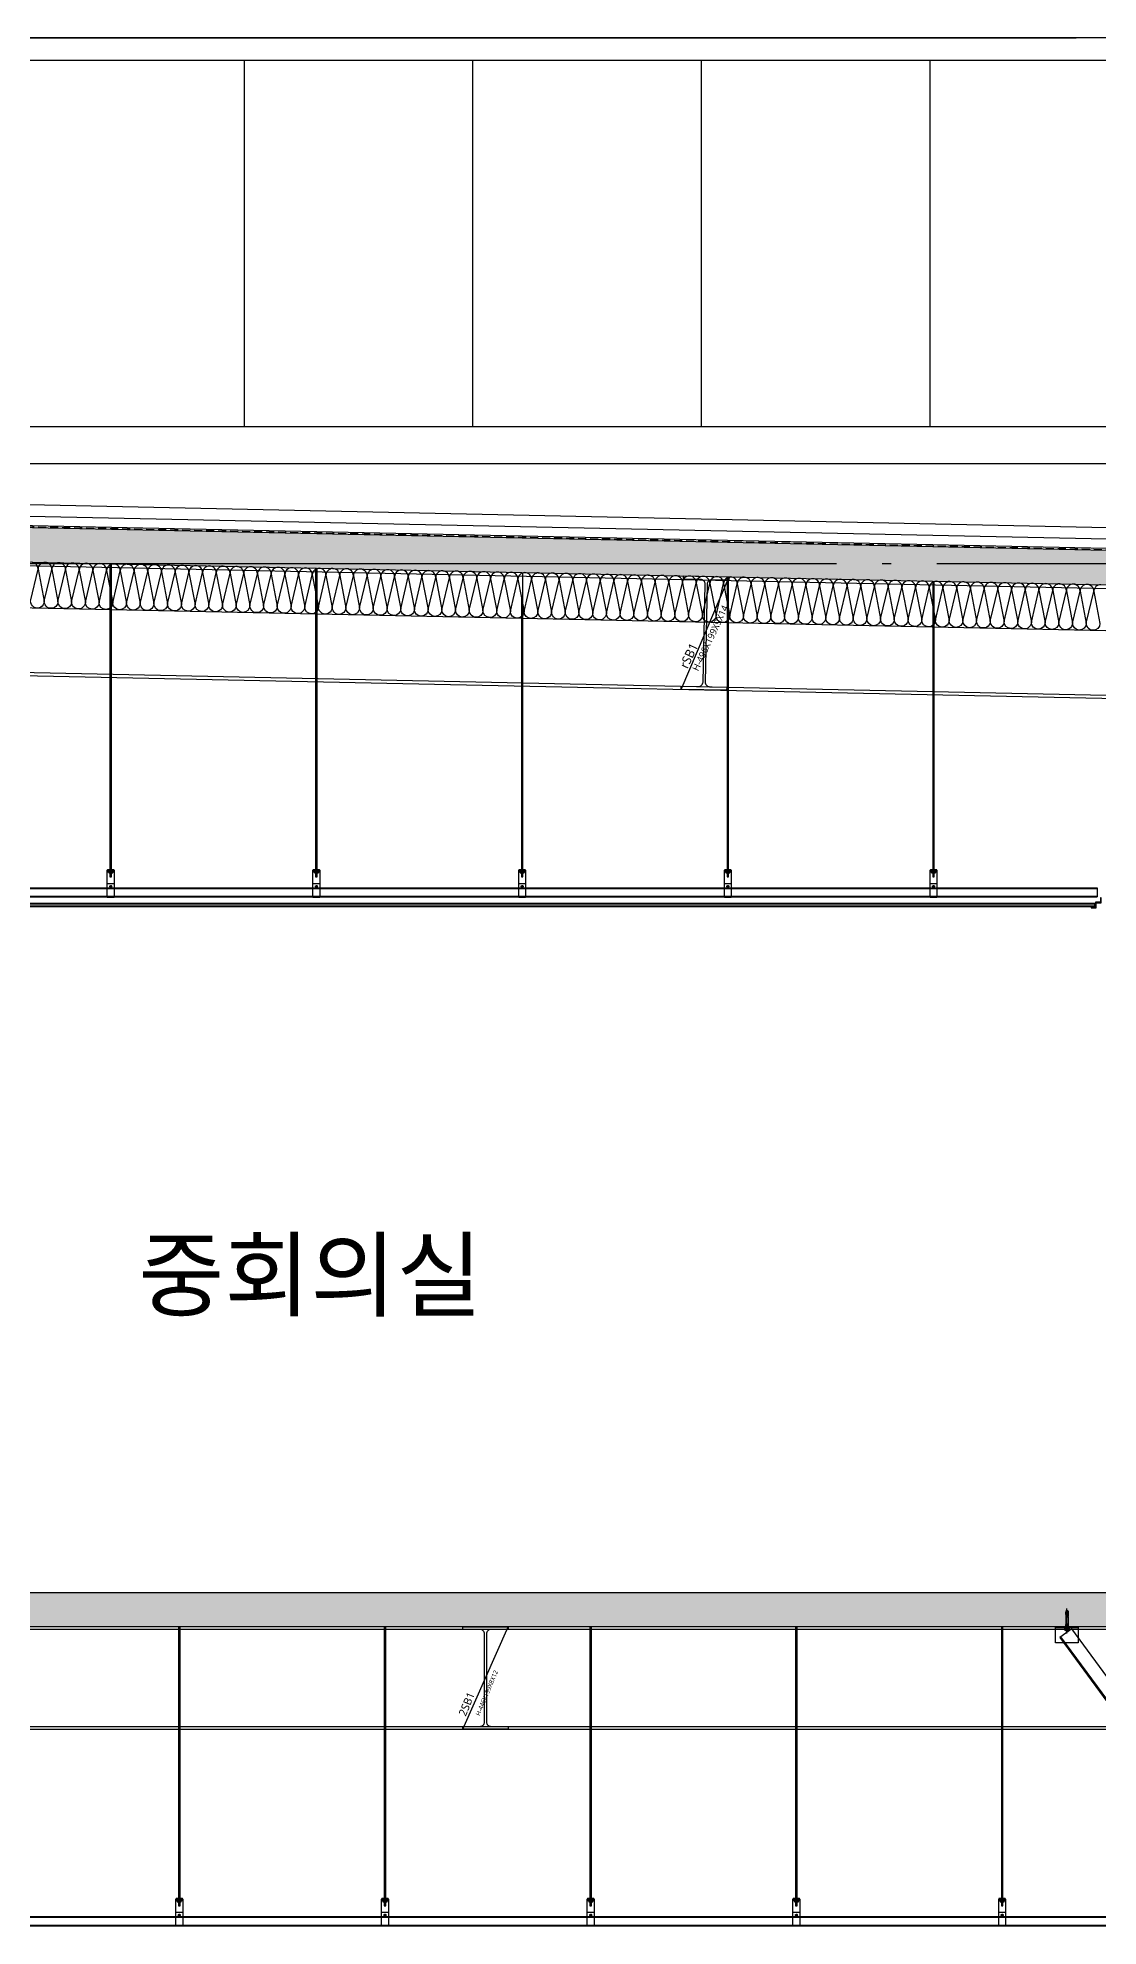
# Model space of a CAD drawing. Header units: millimetres. Extents: x 0 to 672800, y 0 to 118800.
# Drawn here: x 440748 to 445387, y 76035 to 84295 of the extents above; entities that cross this region are included whole.
import ezdxf
from ezdxf.enums import TextEntityAlignment as Align

# ---------------------------------------------------------------- set-up
doc = ezdxf.new("R2010")
doc.units = ezdxf.units.MM
doc.header["$LTSCALE"] = 200
doc.linetypes.add('CEN-GAUN', pattern=[32.2, 30, -1, 0.2, -1])
doc.linetypes.add('HIDDEN', pattern=[0.375, 0.25, -0.125])
doc.layers.get('DEFPOINTS').update_dxf_attribs({"color": 137})
for name, color, linetype in [('01단열재', 252, 'Continuous'), ('3', 3, 'Continuous'), ('6방수', 6, 'HIDDEN'), ('8ELE', 8, 'Continuous'), ('A-CON', 2, 'Continuous'), ('A-DET', 5, 'Continuous'), ('A-FLOR-STUD', 9, 'Continuous'), ('A_ME_B&N', 6, 'Continuous'), ('CEILING', 6, 'Continuous'), ('CEN', 1, 'CEN-GAUN'), ('ELE-STL', 252, 'Continuous'), ('HAT', 8, 'Continuous'), ('HAT-254', 254, 'Continuous'), ('HAT-INS', 252, 'Continuous'), ('STEEL-E', 6, 'Continuous'), ('X-ER', 15, 'ER-X')]:
    doc.layers.add(name, color=color, linetype=linetype)
doc.layers.add('TXT-1', color=137, linetype='Continuous', plot=False)
doc.styles.get("Standard").update_dxf_attribs({"font": 'arial.ttf'})
doc.styles.add('스타일1', font='malgun.ttf')
doc.linetypes.add('ER-X', pattern='A,10,-0.8,["X",Standard,S=0.6,R=0,X=-0.15,Y=-0.3],-0.8', length=11.6)

# ---------------------------------------------------------------- blocks, each defined once
blk = doc.blocks.new('*U275')
at = {"layer": 'HAT-INS'}
for points in [[(349.7, 0, -0.414214), (334.7, 15), (349.7, 85, 1), (319.7, 85), (334.7, 15, -0.414214), (319.7, 0, 0.414214)], [(379.7, 0, -0.414214), (364.7, 15), (379.7, 85, 1), (349.7, 85), (364.7, 15, -0.414214), (349.7, 0, 0.414214)], [(409.7, 0, -0.414214), (394.7, 15), (409.7, 85, 1), (379.7, 85), (394.7, 15, -0.414214), (379.7, 0, 0.414214)], [(439.7, 0, -0.414214), (424.7, 15), (439.7, 85, 1), (409.7, 85), (424.7, 15, -0.414214), (409.7, 0, 0.414214)], [(469.7, 0, -0.414214), (454.7, 15), (469.7, 85, 1), (439.7, 85), (454.7, 15, -0.414214), (439.7, 0, 0.414214)], [(499.7, 0, -0.414214), (484.7, 15), (499.7, 85, 1), (469.7, 85), (484.7, 15, -0.414214), (469.7, 0, 0.414214)], [(529.7, 0, -0.414214), (514.7, 15), (529.7, 85, 1), (499.7, 85), (514.7, 15, -0.414214), (499.7, 0, 0.414214)], [(559.7, 0, -0.414214), (544.7, 15), (559.7, 85, 1), (529.7, 85), (544.7, 15, -0.414214), (529.7, 0, 0.414214)], [(589.7, 0, -0.414214), (574.7, 15), (589.7, 85, 1), (559.7, 85), (574.7, 15, -0.414214), (559.7, 0, 0.414214)], [(619.7, 0, -0.414214), (604.7, 15), (619.7, 85, 1), (589.7, 85), (604.7, 15, -0.414214), (589.7, 0, 0.414214)], [(649.7, 0, -0.414214), (634.7, 15), (649.7, 85, 1), (619.7, 85), (634.7, 15, -0.414214), (619.7, 0, 0.414214)], [(679.7, 0, -0.414214), (664.7, 15), (679.7, 85, 1), (649.7, 85), (664.7, 15, -0.414214), (649.7, 0, 0.414214)], [(709.7, 0, -0.414214), (694.7, 15), (709.7, 85, 1), (679.7, 85), (694.7, 15, -0.414214), (679.7, 0, 0.414214)], [(739.7, 0, -0.414214), (724.7, 15), (739.7, 85, 1), (709.7, 85), (724.7, 15, -0.414214), (709.7, 0, 0.414214)], [(769.7, 0, -0.414214), (754.7, 15), (769.7, 85, 1), (739.7, 85), (754.7, 15, -0.414214), (739.7, 0, 0.414214)], [(799.7, 0, -0.414214), (784.7, 15), (799.7, 85, 1), (769.7, 85), (784.7, 15, -0.414214), (769.7, 0, 0.414214)], [(829.7, 0, -0.414214), (814.7, 15), (829.7, 85, 1), (799.7, 85), (814.7, 15, -0.414214), (799.7, 0, 0.414214)], [(859.7, 0, -0.414214), (844.7, 15), (859.7, 85, 1), (829.7, 85), (844.7, 15, -0.414214), (829.7, 0, 0.414214)], [(889.7, 0, -0.414214), (874.7, 15), (889.7, 85, 1), (859.7, 85), (874.7, 15, -0.414214), (859.7, 0, 0.414214)], [(919.7, 0, -0.414214), (904.7, 15), (919.7, 85, 1), (889.7, 85), (904.7, 15, -0.414214), (889.7, 0, 0.414214)], [(949.7, 0, -0.414214), (934.7, 15), (949.7, 85, 1), (919.7, 85), (934.7, 15, -0.414214), (919.7, 0, 0.414214)], [(979.7, 0, -0.414214), (964.7, 15), (979.7, 85, 1), (949.7, 85), (964.7, 15, -0.414214), (949.7, 0, 0.414214)], [(1009.7, 0, -0.414214), (994.7, 15), (1009.7, 85, 1), (979.7, 85), (994.7, 15, -0.414214), (979.7, 0, 0.414214)], [(1039.7, 0, -0.414214), (1024.7, 15), (1039.7, 85, 1), (1009.7, 85), (1024.7, 15, -0.414214), (1009.7, 0, 0.414214)], [(1069.7, 0, -0.414214), (1054.7, 15), (1069.7, 85, 1), (1039.7, 85), (1054.7, 15, -0.414214), (1039.7, 0, 0.414214)], [(1099.7, 0, -0.414214), (1084.7, 15), (1099.7, 85, 1), (1069.7, 85), (1084.7, 15, -0.414214), (1069.7, 0, 0.414214)], [(1129.7, 0, -0.414214), (1114.7, 15), (1129.7, 85, 1), (1099.7, 85), (1114.7, 15, -0.414214), (1099.7, 0, 0.414214)], [(1159.7, 0, -0.414214), (1144.7, 15), (1159.7, 85, 1), (1129.7, 85), (1144.7, 15, -0.414214), (1129.7, 0, 0.414214)], [(1189.7, 0, -0.414214), (1174.7, 15), (1189.7, 85, 1), (1159.7, 85), (1174.7, 15, -0.414214), (1159.7, 0, 0.414214)], [(1219.7, 0, -0.414214), (1204.7, 15), (1219.7, 85, 1), (1189.7, 85), (1204.7, 15, -0.414214), (1189.7, 0, 0.414214)], [(1249.7, 0, -0.414214), (1234.7, 15), (1249.7, 85, 1), (1219.7, 85), (1234.7, 15, -0.414214), (1219.7, 0, 0.414214)], [(1279.7, 0, -0.414214), (1264.7, 15), (1279.7, 85, 1), (1249.7, 85), (1264.7, 15, -0.414214), (1249.7, 0, 0.414214)], [(1309.7, 0, -0.414214), (1294.7, 15), (1309.7, 85, 1), (1279.7, 85), (1294.7, 15, -0.414214), (1279.7, 0, 0.414214)], [(1339.7, 0, -0.414214), (1324.7, 15), (1339.7, 85, 1), (1309.7, 85), (1324.7, 15, -0.414214), (1309.7, 0, 0.414214)], [(1369.7, 0, -0.414214), (1354.7, 15), (1369.7, 85, 1), (1339.7, 85), (1354.7, 15, -0.414214), (1339.7, 0, 0.414214)], [(1399.7, 0, -0.414214), (1384.7, 15), (1399.7, 85, 1), (1369.7, 85), (1384.7, 15, -0.414214), (1369.7, 0, 0.414214)], [(1429.7, 0, -0.414214), (1414.7, 15), (1429.7, 85, 1), (1399.7, 85), (1414.7, 15, -0.414214), (1399.7, 0, 0.414214)], [(1459.7, 0, -0.414214), (1444.7, 15), (1459.7, 85, 1), (1429.7, 85), (1444.7, 15, -0.414214), (1429.7, 0, 0.414214)], [(1489.7, 0, -0.414214), (1474.7, 15), (1489.7, 85, 1), (1459.7, 85), (1474.7, 15, -0.414214), (1459.7, 0, 0.414214)], [(1519.7, 0, -0.414214), (1504.7, 15), (1519.7, 85, 1), (1489.7, 85), (1504.7, 15, -0.414214), (1489.7, 0, 0.414214)], [(1549.7, 0, -0.414214), (1534.7, 15), (1549.7, 85, 1), (1519.7, 85), (1534.7, 15, -0.414214), (1519.7, 0, 0.414214)], [(1579.7, 0, -0.414214), (1564.7, 15), (1579.7, 85, 1), (1549.7, 85), (1564.7, 15, -0.414214), (1549.7, 0, 0.414214)], [(1609.7, 0, -0.414214), (1594.7, 15), (1609.7, 85, 1), (1579.7, 85), (1594.7, 15, -0.414214), (1579.7, 0, 0.414214)], [(1639.7, 0, -0.414214), (1624.7, 15), (1639.7, 85, 1), (1609.7, 85), (1624.7, 15, -0.414214), (1609.7, 0, 0.414214)], [(1669.7, 0, -0.414214), (1654.7, 15), (1669.7, 85, 1), (1639.7, 85), (1654.7, 15, -0.414214), (1639.7, 0, 0.414214)], [(1699.7, 0, -0.414214), (1684.7, 15), (1699.7, 85, 1), (1669.7, 85), (1684.7, 15, -0.414214), (1669.7, 0, 0.414214)], [(1729.7, 0, -0.414214), (1714.7, 15), (1729.7, 85, 1), (1699.7, 85), (1714.7, 15, -0.414214), (1699.7, 0, 0.414214)], [(1759.7, 0, -0.414214), (1744.7, 15), (1759.7, 85, 1), (1729.7, 85), (1744.7, 15, -0.414214), (1729.7, 0, 0.414214)], [(1789.7, 0, -0.414214), (1774.7, 15), (1789.7, 85, 1), (1759.7, 85), (1774.7, 15, -0.414214), (1759.7, 0, 0.414214)], [(1819.7, 0, -0.414214), (1804.7, 15), (1819.7, 85, 1), (1789.7, 85), (1804.7, 15, -0.414214), (1789.7, 0, 0.414214)], [(1849.7, 0, -0.414214), (1834.7, 15), (1849.7, 85, 1), (1819.7, 85), (1834.7, 15, -0.414214), (1819.7, 0, 0.414214)], [(1879.7, 0, -0.414214), (1864.7, 15), (1879.7, 85, 1), (1849.7, 85), (1864.7, 15, -0.414214), (1849.7, 0, 0.414214)], [(1909.7, 0, -0.414214), (1894.7, 15), (1909.7, 85, 1), (1879.7, 85), (1894.7, 15, -0.414214), (1879.7, 0, 0.414214)], [(1939.7, 0, -0.414214), (1924.7, 15), (1939.7, 85, 1), (1909.7, 85), (1924.7, 15, -0.414214), (1909.7, 0, 0.414214)], [(1969.7, 0, -0.414214), (1954.7, 15), (1969.7, 85, 1), (1939.7, 85), (1954.7, 15, -0.414214), (1939.7, 0, 0.414214)], [(1999.7, 0, -0.414214), (1984.7, 15), (1999.7, 85, 1), (1969.7, 85), (1984.7, 15, -0.414214), (1969.7, 0, 0.414214)], [(2029.7, 0, -0.414214), (2014.7, 15), (2029.7, 85, 1), (1999.7, 85), (2014.7, 15, -0.414214), (1999.7, 0, 0.414214)], [(2059.7, 0, -0.414214), (2044.7, 15), (2059.7, 85, 1), (2029.7, 85), (2044.7, 15, -0.414214), (2029.7, 0, 0.414214)], [(2089.7, 0, -0.414214), (2074.7, 15), (2089.7, 85, 1), (2059.7, 85), (2074.7, 15, -0.414214), (2059.7, 0, 0.414214)], [(2119.7, 0, -0.414214), (2104.7, 15), (2119.7, 85, 1), (2089.7, 85), (2104.7, 15, -0.414214), (2089.7, 0, 0.414214)], [(2149.7, 0, -0.414214), (2134.7, 15), (2149.7, 85, 1), (2119.7, 85), (2134.7, 15, -0.414214), (2119.7, 0, 0.414214)], [(2179.7, 0, -0.414214), (2164.7, 15), (2179.7, 85, 1), (2149.7, 85), (2164.7, 15, -0.414214), (2149.7, 0, 0.414214)], [(2209.7, 0, -0.414214), (2194.7, 15), (2209.7, 85, 1), (2179.7, 85), (2194.7, 15, -0.414214), (2179.7, 0, 0.414214)], [(2239.7, 0, -0.414214), (2224.7, 15), (2239.7, 85, 1), (2209.7, 85), (2224.7, 15, -0.414214), (2209.7, 0, 0.414214)], [(2269.7, 0, -0.414214), (2254.7, 15), (2269.7, 85, 1), (2239.7, 85), (2254.7, 15, -0.414214), (2239.7, 0, 0.414214)], [(2299.7, 0, -0.414214), (2284.7, 15), (2299.7, 85, 1), (2269.7, 85), (2284.7, 15, -0.414214), (2269.7, 0, 0.414214)], [(2329.7, 0, -0.414214), (2314.7, 15), (2329.7, 85, 1), (2299.7, 85), (2314.7, 15, -0.414214), (2299.7, 0, 0.414214)], [(2359.7, 0, -0.414214), (2344.7, 15), (2359.7, 85, 1), (2329.7, 85), (2344.7, 15, -0.414214), (2329.7, 0, 0.414214)], [(2389.7, 0, -0.414214), (2374.7, 15), (2389.7, 85, 1), (2359.7, 85), (2374.7, 15, -0.414214), (2359.7, 0, 0.414214)], [(2419.7, 0, -0.414214), (2404.7, 15), (2419.7, 85, 1), (2389.7, 85), (2404.7, 15, -0.414214), (2389.7, 0, 0.414214)], [(2449.7, 0, -0.414214), (2434.7, 15), (2449.7, 85, 1), (2419.7, 85), (2434.7, 15, -0.414214), (2419.7, 0, 0.414214)], [(2479.7, 0, -0.414214), (2464.7, 15), (2479.7, 85, 1), (2449.7, 85), (2464.7, 15, -0.414214), (2449.7, 0, 0.414214)], [(2509.7, 0, -0.414214), (2494.7, 15), (2509.7, 85, 1), (2479.7, 85), (2494.7, 15, -0.414214), (2479.7, 0, 0.414214)], [(2539.7, 0, -0.414214), (2524.7, 15), (2539.7, 85, 1), (2509.7, 85), (2524.7, 15, -0.414214), (2509.7, 0, 0.414214)], [(2569.7, 0, -0.414214), (2554.7, 15), (2569.7, 85, 1), (2539.7, 85), (2554.7, 15, -0.414214), (2539.7, 0, 0.414214)], [(2599.7, 0, -0.414214), (2584.7, 15), (2599.7, 85, 1), (2569.7, 85), (2584.7, 15, -0.414214), (2569.7, 0, 0.414214)], [(2629.7, 0, -0.414214), (2614.7, 15), (2629.7, 85, 1), (2599.7, 85), (2614.7, 15, -0.414214), (2599.7, 0, 0.414214)], [(2659.7, 0, -0.414214), (2644.7, 15), (2659.7, 85, 1), (2629.7, 85), (2644.7, 15, -0.414214), (2629.7, 0, 0.414214)]]:
    blk.add_lwpolyline(points, format="xyb", dxfattribs=at)
blk = doc.blocks.new('*U212')
at = {"color": 8}
for p, q in [((14339.9, 84), (14309.9, 84)), ((15239.9, 84), (15209.9, 84)), ((16139.9, 84), (16109.9, 84)), ((17039.9, 84), (17009.9, 84)), ((17939.9, 84), (17909.9, 84)), ((326.1, 66), (18805.6, 66)), ((326.1, 63), (18805.6, 63)), ((326.1, 29), (18805.6, 29)), ((326.1, 26), (18805.6, 26)), ((14331.8, 72), (14318, 72)), ((14324.9, 78.2), (14324.9, 65.8)), ((15231.8, 72), (15218, 72)), ((15224.9, 78.2), (15224.9, 65.8)), ((16131.8, 72), (16118, 72)), ((16124.9, 78.2), (16124.9, 65.8)), ((17031.8, 72), (17018, 72)), ((17024.9, 78.2), (17024.9, 65.8)), ((17931.8, 72), (17918, 72)), ((17924.9, 78.2), (17924.9, 65.8))]:
    blk.add_line(p, q, dxfattribs=at)
for points in [[(14321.5, 1334), (14321.5, 113.9), (14328.2, 113.9), (14328.2, 1334)], [(15221.5, 1334), (15221.5, 113.9), (15228.2, 113.9), (15228.2, 1334)], [(16121.5, 1334), (16121.5, 113.9), (16128.2, 113.9), (16128.2, 1334)], [(17021.5, 1334), (17021.5, 113.9), (17028.2, 113.9), (17028.2, 1334)], [(17921.5, 1334), (17921.5, 113.9), (17928.2, 113.9), (17928.2, 1334)], [(14339.9, 143), (14338.6, 145), (14311.2, 145), (14309.9, 143), (14309.9, 138), (14311.2, 136), (14338.6, 136), (14339.9, 138), (14309.9, 138)], [(14316.1, 136), (14316.1, 131), (14333.7, 131), (14333.7, 136)], [(15239.9, 143), (15238.6, 145), (15211.2, 145), (15209.9, 143), (15209.9, 138), (15211.2, 136), (15238.6, 136), (15239.9, 138), (15209.9, 138)], [(15216.1, 136), (15216.1, 131), (15233.7, 131), (15233.7, 136)], [(16139.9, 143), (16138.6, 145), (16111.2, 145), (16109.9, 143), (16109.9, 138), (16111.2, 136), (16138.6, 136), (16139.9, 138), (16109.9, 138)], [(16116.1, 136), (16116.1, 131), (16133.7, 131), (16133.7, 136)], [(17039.9, 143), (17038.6, 145), (17011.2, 145), (17009.9, 143), (17009.9, 138), (17011.2, 136), (17038.6, 136), (17039.9, 138), (17009.9, 138)], [(17016.1, 136), (17016.1, 131), (17033.7, 131), (17033.7, 136)], [(17939.9, 143), (17938.6, 145), (17911.2, 145), (17909.9, 143), (17909.9, 138), (17911.2, 136), (17938.6, 136), (17939.9, 138), (17909.9, 138)], [(17916.1, 136), (17916.1, 131), (17933.7, 131), (17933.7, 136)]]:
    blk.add_lwpolyline(points, dxfattribs=at)
for points in [[(14309.9, 143), (14339.9, 143), (14339.9, 24), (14309.9, 24)], [(15209.9, 143), (15239.9, 143), (15239.9, 24), (15209.9, 24)], [(16109.9, 143), (16139.9, 143), (16139.9, 24), (16109.9, 24)], [(17009.9, 143), (17039.9, 143), (17039.9, 24), (17009.9, 24)], [(17909.9, 143), (17939.9, 143), (17939.9, 24), (17909.9, 24)]]:
    blk.add_lwpolyline(points, close=True, dxfattribs=at)
for centre, radius in [((14324.9, 72), 4.25), ((14324.9, 72), 3.25), ((15224.9, 72), 4.25), ((15224.9, 72), 3.25), ((16124.9, 72), 4.25), ((16124.9, 72), 3.25), ((17024.9, 72), 4.25), ((17024.9, 72), 3.25), ((17924.9, 72), 4.25), ((17924.9, 72), 3.25)]:
    blk.add_circle(centre, radius, dxfattribs=at)
blk = doc.blocks.new('M10 ANCHOR')
at = {"layer": 'A_ME_B&N', "color": 8}
for p, q in [((-2.1, 22.6), (107.2, 22.6)), ((7.1, 25.8), (7.6, 26.3)), ((7.1, 25.8), (7.1, 19.4)), ((7.6, 18.9), (7.1, 19.4)), ((7.6, 18.9), (7.6, 26.3)), ((7.6, 26.3), (9.7, 26.3)), ((7.6, 18.9), (9.7, 18.9)), ((11.1, 27.6), (9.7, 26.2)), ((9.7, 26.2), (9.7, 18.9)), ((11.1, 17.6), (9.7, 18.9)), ((10.2, 26.6), (12.1, 26.6)), ((10.2, 18.5), (12.1, 18.5)), ((11.1, 27.6), (11.1, 17.6)), ((12.1, 27.6), (11.1, 27.6)), ((12.1, 17.6), (11.1, 17.6)), ((12.1, 31.1), (12.9, 32.4)), ((12.1, 14.1), (12.1, 31.1)), ((12.1, 14.1), (12.9, 12.7)), ((19.4, 32.4), (12.9, 32.4)), ((19.4, 27.5), (12.9, 27.5)), ((19.4, 17.6), (12.9, 17.6)), ((19.4, 12.7), (12.9, 12.7)), ((20.1, 31.1), (19.4, 32.4)), ((20.1, 14.1), (19.4, 12.7)), ((20.1, 12.1), (20.1, 33.1)), ((22.1, 33.1), (20.1, 33.1)), ((22.1, 12.1), (20.1, 12.1)), ((22.1, 12.1), (22.1, 33.1)), ((70.9, 27.6), (22.1, 27.6)), ((22.1, 26.6), (37.1, 26.6)), ((22.1, 18.5), (37.1, 18.5)), ((70.9, 17.6), (22.1, 17.6)), ((37.1, 27.6), (37.1, 17.6)), ((39.1, 27.6), (39.1, 17.6)), ((39.1, 17.6), (39.1, 17.6)), ((70.9, 27.6), (70.9, 17.6)), ((70.9, 18.6), (70.9, 26.5)), ((73.7, 26.2), (71.3, 26.2)), ((73.7, 19), (71.3, 19)), ((85.8, 28.2), (73.7, 27.5)), ((73.7, 21.3), (73.7, 27.5)), ((75.4, 21.4), (73.7, 21.3)), ((75.4, 20.1), (73.7, 20.2)), ((73.7, 20.2), (73.7, 17.5)), ((82.7, 17.1), (73.7, 17.5)), ((85.3, 25.8), (82.6, 25.7)), ((82.8, 17), (82.9, 16.7)), ((86.7, 19.6), (82.9, 19.8)), ((84.8, 16.9), (82.9, 16.7)), ((86.9, 21.9), (83.1, 21.7)), ((83.9, 18), (83.8, 16.3)), ((84, 24.3), (83.9, 27)), ((87.8, 16.9), (84.9, 17)), ((87.9, 17.6), (87.8, 16.9)), ((87.8, 16.9), (87.9, 16.3)), ((87.9, 17.6), (87.9, 16.3)), ((88.8, 16.8), (87.9, 16.3)), ((88.1, 23.7), (88, 27)), ((90.9, 16.7), (88.8, 16.8)), ((90.1, 27.4), (91.2, 27.6)), ((90.9, 17.6), (91.2, 17.6)), ((91, 17.5), (90.9, 16.7)), ((91.2, 27.6), (91.2, 17.6)), ((95.6, 27.6), (91.2, 27.6)), ((95.6, 17.6), (91.2, 17.6)), ((95.6, 17.6), (95.6, 27.6)), ((97.1, 26.1), (95.6, 27.6)), ((95.6, 17.6), (97.1, 19.1)), ((97.1, 19.1), (97.1, 26.1))]:
    blk.add_line(p, q, dxfattribs=at)
blk.add_lwpolyline([(83, 25.7), (83.8, 24.9), (84.7, 25.3), (84.8, 26), (84.2, 26.5), (83.4, 26.4)], close=True, dxfattribs=at)
for points in [[(91, 17.5), (90.2, 18.4), (89, 18.9), (87.8, 19.3), (86.7, 19.6)], [(91.1, 25.2), (90.8, 23.8), (90, 22.9), (88.6, 22.4), (87.7, 22.1), (86.9, 21.9)], [(88.9, 27.9), (89.8, 27.6), (90.5, 27), (91, 26.1), (91.1, 25.2)]]:
    blk.add_lwpolyline(points, dxfattribs=at)
for centre, radius, start, end in [((16.5, 29.9), 4.34, 145.56154, 214.43847), ((28.3, 22.6), 16.2, 162.38304, 197.61697), ((16.5, 15.2), 4.34, 145.56154, 214.43847), ((15.8, 29.9), 4.34, 325.56154, 34.43847), ((3.9, 22.6), 16.2, 342.38303, 17.61698), ((15.8, 15.2), 4.34, 325.56154, 34.43847), ((71.3, 26.5), 0.383, 180, 270), ((71.3, 18.6), 0.383, 90, 180), ((75.3, 20.8), 0.618, 278.59794, 81.40205), ((83.2, 20.7), 0.945, 96.12526, 252.14817), ((82.7, 17), 0.126, 7.35016, 87.35016), ((83.5, 10.8), 6.36, 78.49269, 96.20763), ((84.9, 16.9), 0.126, 87.35016, 154.09012), ((86.5, 15.7), 12.5, 78.70071, 92.99998), ((98.4, 25.9), 10.5, 173.79803, 192.20196), ((84.9, 13.6), 5.03, 40.26305, 53.35074), ((86.9, 25.3), 2.05, 308.03304, 57.96696)]:
    blk.add_arc(centre, radius, start, end, dxfattribs=at)

msp = doc.modelspace()

# ---------------------------------------------------------------- hatches: boundary and pattern name
at = {"layer": 'HAT-254'}
h = msp.add_hatch(color=256, dxfattribs=at)
h.dxf.hatch_style = 1
h.paths.add_polyline_path([(438649.7, 82044.9), (448117.4, 81844.9), (448800, 81844.9), (448800, 82594.9), (448650, 82594.9), (448650, 82444.9), (448500, 82414.9), (448500, 82294.9), (448680, 82294.9), (448650, 82254.9), (448650, 81994.9), (448118.9, 81994.9), (438649.9, 82194.9), (428126, 81994.9), (427650, 81994.9), (427650, 82254.9), (427620, 82294.9), (427800, 82294.9), (427800, 82414.9), (427650, 82444.9), (427650, 82594.9), (427500, 82594.9), (427500, 81844.9), (428127.4, 81844.9)])
h = msp.add_hatch(color=256, dxfattribs=at)
h.dxf.hatch_style = 1
h.paths.add_polyline_path([(448885, 77344.9), (427475, 77344.9), (427475, 77494.9), (448885, 77494.9)])

# ---------------------------------------------------------------- linework, layer by layer
at = {"color": 8}
for p, q in [((436168, 80576.9), (445382, 80576.9)), ((436168, 80573.9), (445382, 80573.9)), ((436168, 80539.9), (445382, 80539.9)), ((436168, 80536.9), (445382, 80536.9)), ((441081.7, 80594.9), (441051.7, 80594.9)), ((441073.6, 80582.9), (441059.9, 80582.9)), ((441066.7, 80589.1), (441066.7, 80576.7)), ((441981.7, 80594.9), (441951.7, 80594.9)), ((441973.6, 80582.9), (441959.9, 80582.9)), ((441966.7, 80589.1), (441966.7, 80576.7)), ((442881.7, 80594.9), (442851.7, 80594.9)), ((442873.6, 80582.9), (442859.9, 80582.9)), ((442866.7, 80589.1), (442866.7, 80576.7)), ((443781.7, 80594.9), (443751.7, 80594.9)), ((443773.6, 80582.9), (443759.9, 80582.9)), ((443766.7, 80589.1), (443766.7, 80576.7)), ((444681.7, 80594.9), (444651.7, 80594.9)), ((444673.6, 80582.9), (444659.9, 80582.9)), ((444666.7, 80589.1), (444666.7, 80576.7)), ((445382, 80576.9), (445382, 80536.9))]:
    msp.add_line(p, q, dxfattribs=at)
at = {"color": 1}
for p, q in [((436178, 80509.9), (445372, 80509.9)), ((436178, 80502.9), (445372, 80502.9)), ((436178, 80494.9), (445372, 80494.9)), ((445372, 80494.9), (445372, 80509.9))]:
    msp.add_line(p, q, dxfattribs=at)
at = {"color": 8}
for points in [[(441063.4, 81993.9), (441063.4, 80624.8), (441070.1, 80624.8), (441070.1, 81993.8)], [(441963.4, 81974.9), (441963.4, 80624.8), (441970.1, 80624.8), (441970.1, 81974.8)], [(442863.4, 81844.9), (442863.4, 80624.8), (442870.1, 80624.8), (442870.1, 81955.8)], [(443763.4, 81936.9), (443763.4, 80624.8), (443770.1, 80624.8), (443770.1, 81936.7)], [(444663.4, 81917.9), (444663.4, 80624.8), (444670.1, 80624.8), (444670.1, 81917.7)], [(441081.7, 80654), (441080.4, 80656), (441053, 80656), (441051.7, 80654), (441051.7, 80649), (441053, 80647), (441080.4, 80647), (441081.7, 80649), (441051.7, 80649)], [(441058, 80647), (441058, 80641.9), (441075.6, 80641.9), (441075.6, 80647)], [(441981.7, 80654), (441980.4, 80656), (441953, 80656), (441951.7, 80654), (441951.7, 80649), (441953, 80647), (441980.4, 80647), (441981.7, 80649), (441951.7, 80649)], [(441958, 80647), (441958, 80641.9), (441975.6, 80641.9), (441975.6, 80647)], [(442881.7, 80654), (442880.4, 80656), (442853, 80656), (442851.7, 80654), (442851.7, 80649), (442853, 80647), (442880.4, 80647), (442881.7, 80649), (442851.7, 80649)], [(442858, 80647), (442858, 80641.9), (442875.6, 80641.9), (442875.6, 80647)], [(443781.7, 80654), (443780.4, 80656), (443753, 80656), (443751.7, 80654), (443751.7, 80649), (443753, 80647), (443780.4, 80647), (443781.7, 80649), (443751.7, 80649)], [(443758, 80647), (443758, 80641.9), (443775.6, 80641.9), (443775.6, 80647)], [(444681.7, 80654), (444680.4, 80656), (444653, 80656), (444651.7, 80654), (444651.7, 80649), (444653, 80647), (444680.4, 80647), (444681.7, 80649), (444651.7, 80649)], [(444658, 80647), (444658, 80641.9), (444675.6, 80641.9), (444675.6, 80647)]]:
    msp.add_lwpolyline(points, dxfattribs=at)
for points in [[(441051.7, 80654), (441081.7, 80654), (441081.7, 80534.9), (441051.7, 80534.9)], [(441951.7, 80654), (441981.7, 80654), (441981.7, 80534.9), (441951.7, 80534.9)], [(442851.7, 80654), (442881.7, 80654), (442881.7, 80534.9), (442851.7, 80534.9)], [(443751.7, 80654), (443781.7, 80654), (443781.7, 80534.9), (443751.7, 80534.9)], [(444651.7, 80654), (444681.7, 80654), (444681.7, 80534.9), (444651.7, 80534.9)]]:
    msp.add_lwpolyline(points, close=True, dxfattribs=at)
at = {"color": 6}
msp.add_lwpolyline([(445375, 80491.9), (445356, 80491.9), (445356, 80488.9), (445378, 80488.9), (445378, 80510.9), (445400, 80510.9), (445400, 80532.9), (445397, 80532.9), (445397, 80513.9), (445375, 80513.9)], close=True, dxfattribs=at)
at = {"color": 8}
for centre, radius in [((441066.7, 80582.9), 4.25), ((441066.7, 80582.9), 3.25), ((441966.7, 80582.9), 4.25), ((441966.7, 80582.9), 3.25), ((442866.7, 80582.9), 4.25), ((442866.7, 80582.9), 3.25), ((443766.7, 80582.9), 4.25), ((443766.7, 80582.9), 3.25), ((444666.7, 80582.9), 4.25), ((444666.7, 80582.9), 3.25)]:
    msp.add_circle(centre, radius, dxfattribs=at)
at = {"layer": '01단열재'}
msp.add_lwpolyline([(427646.8, 82644.9), (427450, 82644.9), (427450, 81644.9), (428129.3, 81644.9), (438649.5, 81844.8), (448115.2, 81644.9), (448850, 81644.9), (448850, 82594.9)], dxfattribs=at)
at = {"layer": '3'}
msp.add_line((448181.3, 82093.6), (438650, 82294.9), dxfattribs=at)
at = {"layer": '6방수', "ltscale": 0.7}
msp.add_lwpolyline([(427626.3, 82294.9), (427655, 82256.6), (427655, 82009.9), (427665, 81999.9), (428125.9, 81999.9), (438649.9, 82199.9), (448119, 81999.9), (448635, 81999.9), (448645, 82009.9), (448645, 82256.6), (448673.8, 82294.9)], dxfattribs=at)
at = {"layer": '8ELE'}
for p, q in [((449385, 84194.9), (427215, 84194.9)), ((427700, 82594.9), (448585, 82594.9)), ((448480, 82431.1), (427820, 82431.1))]:
    msp.add_line(p, q, dxfattribs=at)
msp.add_lwpolyline([(427632.5, 82294.9), (427660, 82258.3), (427660, 82014.9), (427670, 82004.9), (428125.9, 82004.9), (438649.9, 82204.9), (448119, 82004.9), (448630, 82004.9), (448640, 82014.9), (448640, 82258.3), (448667.5, 82294.9)], dxfattribs=at)
at = {"layer": 'A-CON'}
for points in [[(438649.9, 82194.9), (428126, 81994.9), (427650, 81994.9), (427650, 82254.9), (427620, 82294.9), (427800, 82294.9), (427800, 82414.9), (427650, 82444.9), (427650, 82594.9), (427500, 82594.9), (427500, 81844.9), (428127.4, 81844.9), (438649.7, 82044.9), (448117.4, 81844.9), (448800, 81844.9), (448800, 82594.9), (448650, 82594.9), (448650, 82444.9), (448500, 82414.9), (448500, 82294.9), (448680, 82294.9), (448650, 82254.9), (448650, 81994.9), (448118.9, 81994.9)], [(438649.7, 82044.9), (448117.4, 81844.9), (448800, 81844.9), (448800, 82594.9), (448650, 82594.9), (448650, 82444.9), (448500, 82414.9), (448500, 82294.9), (448680, 82294.9), (448650, 82254.9), (448650, 81994.9), (448118.9, 81994.9), (438649.9, 82194.9), (428126, 81994.9), (427650, 81994.9), (427650, 82254.9), (427620, 82294.9), (427800, 82294.9), (427800, 82414.9), (427650, 82444.9), (427650, 82594.9), (427500, 82594.9), (427500, 81844.9), (428127.4, 81844.9)]]:
    msp.add_lwpolyline(points, close=True, dxfattribs=at)
msp.add_lwpolyline([(448885, 77344.9), (427475, 77344.9), (427475, 77494.9), (448885, 77494.9), (448885, 77344.9)], dxfattribs=at)
at = {"layer": 'A-DET', "color": 251}
msp.add_line((445934.5, 76334.6), (445224.3, 77301), dxfattribs=at)
msp.add_lwpolyline([(445982, 76369.6), (445271.9, 77335.9), (445219.5, 77297.4), (445929.7, 76331.1), (445982, 76369.6)], dxfattribs=at)
at = {"layer": 'A-FLOR-STUD'}
msp.add_line((445300.2, 77339.9), (445200.2, 77339.9), dxfattribs=at)
msp.add_lwpolyline([(445300.2, 77274.9), (445200.2, 77274.9), (445200.2, 77344.9), (445300.2, 77344.9)], close=True, dxfattribs=at)
at = {"layer": 'CEN'}
for p, q in [((368450, 84294.9), (453650, 84294.9)), ((425361.6, 81994.9), (453650, 81994.9)), ((426723.8, 77494.9), (453650, 77494.9))]:
    msp.add_line(p, q, dxfattribs=at)
at = {"layer": 'DEFPOINTS'}
for p, q in [((443562.5, 81445), (443771.9, 81936.7)), ((442607.1, 76896.9), (442806.1, 77344.9))]:
    msp.add_line(p, q, dxfattribs=at)
at = {"layer": 'DEFPOINTS', "flags": 128}
for points in [[(443562.5, 81445), (443562.8, 81459), (443637.8, 81457.4, 0.414214), (443658.2, 81477), (443667.2, 81904.9, 0.414214), (443647.7, 81925.3), (443572.7, 81926.9), (443573, 81940.9), (443771.9, 81936.7), (443771.6, 81922.7), (443696.6, 81924.3, 0.414214), (443676.2, 81904.7), (443667.2, 81476.8, 0.414214), (443686.8, 81456.4), (443761.7, 81454.8), (443761.5, 81440.8)], [(442607.1, 76896.9), (442607.1, 76908.9), (442682.6, 76908.9, 0.414214), (442702.6, 76928.9), (442702.6, 77312.9, 0.414214), (442682.6, 77332.9), (442607.1, 77332.9), (442607.1, 77344.9), (442806.1, 77344.9), (442806.1, 77332.9), (442730.6, 77332.9, 0.414214), (442710.6, 77312.9), (442710.6, 76928.9, 0.414214), (442730.6, 76908.9), (442806.1, 76908.9), (442806.1, 76896.9)]]:
    msp.add_lwpolyline(points, format="xyb", close=True, dxfattribs=at)
at = {"layer": 'ELE-STL'}
for p, q in [((448550.5, 77332.9), (438825, 77332.9)), ((438857, 76908.9), (448550.5, 76908.9)), ((438857, 76896.9), (448550.5, 76896.9))]:
    msp.add_line(p, q, dxfattribs=at)
for points in [[(438825, 82026.2), (448117.2, 81829.9), (448500.5, 81829.9)], [(438800, 81559.6), (448112.3, 81362.9), (448500.5, 81362.9)], [(438800, 81545.6), (448112.1, 81348.9), (448500.5, 81348.9)]]:
    msp.add_lwpolyline(points, dxfattribs=at)
at = {"layer": 'HAT'}
for p, q in [((441650, 84194.9), (441650, 82594.9)), ((442650, 84194.9), (442650, 82594.9)), ((443650, 84194.9), (443650, 82594.9)), ((444650, 84194.9), (444650, 82594.9))]:
    msp.add_line(p, q, dxfattribs=at)
at = {"layer": 'STEEL-E'}
msp.add_lwpolyline([(449415, 84294.9), (427185, 84294.9), (427185, 84194.9), (427215, 84194.9), (427215, 83093.9)], dxfattribs=at)
at = {"layer": 'X-ER', "color": 15, "ltscale": 0.3}
msp.add_line((448118.9, 82044.9), (438648.9, 82244.9), dxfattribs=at)

# ---------------------------------------------------------------- block references
at = {"layer": 'A_ME_B&N', "extrusion": (0, 0, -1), "xscale": -0.9999999999999993, "zscale": -0.9999999999999993, "rotation": 270.0000013406914}
msp.add_blockref('M10 ANCHOR', (-445272.8, 77317.8), dxfattribs=at)
at = {"layer": 'CEILING', "lineweight": -3}
msp.add_blockref('*U212', (427041.9, 76010.9), dxfattribs=at)
at = {"layer": 'HAT-INS', "xscale": -1.999999999999996, "yscale": 1.999999999999997, "zscale": 2, "rotation": 178.7914514514585}
msp.add_blockref('*U275', (440080.3, 82014.7), dxfattribs=at)

# ---------------------------------------------------------------- texts
at = {"layer": 'DEFPOINTS', "style": '스타일1'}
for s, height, rotation, p in [('H-496X199X9X14', 30, 64.74426, (443689.9, 81669.2)), ('rSB1', 40, 64.74426, (443596.2, 81592.3, 0)), ('H-446X199X8X12', 20, 67.56608, (442712.5, 77055.3)), ('2SB1', 35, 67.56608, (442624.1, 77006.8, 0))]:
    msp.add_text(s, height=height, rotation=rotation, dxfattribs=at).set_placement(p, align=Align.MIDDLE_CENTER)
at = {"layer": 'TXT-1', "style": '스타일1'}
msp.add_text('중회의실', height=300, dxfattribs=at).set_placement((441940.5, 78884), align=Align.MIDDLE_CENTER)

doc.saveas('drawing.dxf')
